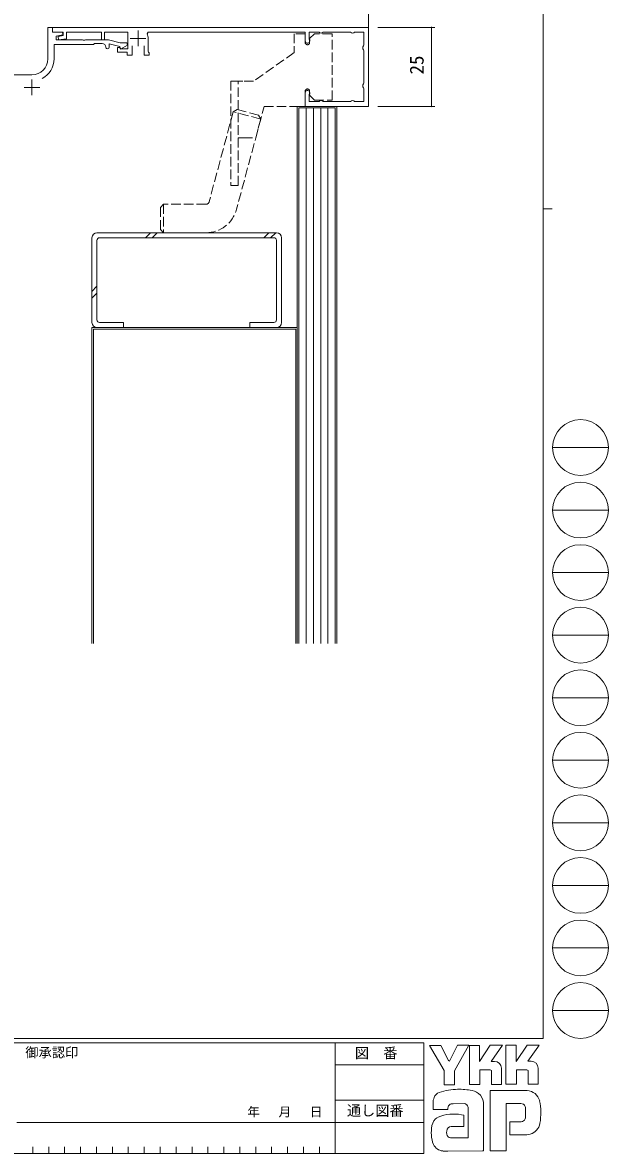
# Model space of a CAD drawing. Units: millimetres on the paper. Extents: x -397 to 397, y -282 to 282.
# Drawn here: x 211.3 to 396.7, y -282.1 to 75.8 of the extents above; entities that cross this region are included whole.
import ezdxf
from ezdxf.enums import TextEntityAlignment as Align

# ---------------------------------------------------------------- set-up
doc = ezdxf.new("R2010")
doc.units = ezdxf.units.MM
doc.linetypes.add('DASHED3', pattern=[4, 3, -1])
for name, color, linetype, lineweight in [('0-1_USER1', 4, 'DASHED3', 9), ('0-2_YKK_ZWAK', 6, 'Continuous', 9), ('0-3_YKK_11', 3, 'Continuous', 9), ('0-4_YKK_12', 7, 'Continuous', 9), ('0-5_YKK_13', 2, 'Continuous', 9), ('0-6_YKK_D', 7, 'Continuous', 9)]:
    doc.layers.add(name, color=color, linetype=linetype, lineweight=lineweight)
doc.styles.add('ＭＳ ゴシック', font='')
doc.styles.get('ＭＳ ゴシック').set_extended_font_data('MS Gothic')

msp = doc.modelspace()

# ---------------------------------------------------------------- linework, layer by layer
at = {"layer": '0-1_USER1'}
for p, q in [((300.765, 72.257), (297.265, 72.257)), ((300.765, 69.457), (300.765, 72.257)), ((303.665, 72.257), (302.165, 70.757)), ((309.265, 72.257), (303.665, 72.257)), ((309.265, 51.257), (309.265, 72.257)), ((302.165, 70.757), (302.165, 69.457)), ((277.265, 57.257), (277.265, 24.257)), ((279.565, 57.257), (277.265, 57.257)), ((279.565, 24.257), (279.565, 57.257)), ((279.565, 57.257), (281.065, 57.257)), ((284.412, 57.257), (281.065, 57.257)), ((300.765, 49.257), (300.765, 54.057)), ((302.165, 54.057), (302.165, 52.757)), ((302.165, 52.757), (303.665, 51.257)), ((303.665, 51.257), (309.265, 51.257)), ((285.085, 39.257), (287.765, 49.257)), ((287.765, 49.257), (300.765, 49.257)), ((281.065, 39.257), (279.565, 39.257)), ((281.065, 39.257), (285.085, 39.257)), ((277.265, 24.257), (279.565, 24.257))]:
    msp.add_line(p, q, dxfattribs=at)
msp.add_lwpolyline([(297.265, 72.257), (297.265, 66.257), (284.412, 57.257)], dxfattribs=at)
for centre, start, end in [((301.465, 69.457), 180, 0), ((301.465, 54.057), 0, 180)]:
    msp.add_arc(centre, 0.7, start, end, dxfattribs=at)
at = {"layer": '0-2_YKK_ZWAK'}
for p, q in [((323.764, 74.257), (341.765, 74.257)), ((340.765, 74.257), (340.765, 49.257)), ((323.764, 49.257), (341.765, 49.257))]:
    msp.add_line(p, q, dxfattribs=at)
for centre, start, end in [((340.765, 74.257), 90, 270), ((340.765, 74.257), 270, 90), ((340.765, 49.257), 90, 270), ((340.765, 49.257), 270, 90)]:
    msp.add_arc(centre, 0.106, start, end, dxfattribs=at)
at = {"layer": '0-3_YKK_11', "linetype": 'DASHED3'}
for p, q in [((277.991, 47.553), (270.34, 19)), ((277.991, 47.553), (279.216, 48.26)), ((286.684, 45.223), (277.991, 47.553)), ((279.216, 48.26), (285.977, 46.448)), ((286.684, 45.223), (279.033, 16.67)), ((285.977, 46.448), (286.684, 45.223)), ((254.946, 17.259), (255.946, 18.259)), ((255.946, 18.259), (255.945, 9.259)), ((269.374, 18.258), (255.946, 18.259)), ((254.945, 10.259), (254.946, 17.259)), ((255.945, 9.259), (254.945, 10.259)), ((269.373, 9.258), (255.945, 9.259))]:
    msp.add_line(p, q, dxfattribs=at)
at = {"layer": '0-3_YKK_11'}
for p, q in [((298.265, 49.257), (310.765, 49.257)), ((298.265, -120.768), (298.265, 49.257)), ((298.765, 48.757), (310.265, 48.757)), ((298.765, -120.768), (298.765, 48.757)), ((301.065, 48.757), (301.065, -120.768)), ((303.365, 48.757), (303.365, -120.768)), ((305.665, 48.757), (305.665, -120.768)), ((307.965, 48.757), (307.965, -120.768)), ((310.265, 48.757), (310.265, -120.768)), ((310.765, 49.257), (310.765, -120.768)), ((233.265, 7.657), (233.265, -19.143)), ((291.665, 9.257), (234.865, 9.257)), ((235.665, 7.657), (290.865, 7.657)), ((250.22, 7.657), (251.82, 9.257)), ((252.343, 7.657), (253.943, 9.257)), ((287.696, 7.657), (289.296, 9.257)), ((289.819, 7.657), (291.419, 9.257)), ((293.265, -19.143), (293.265, 7.657)), ((234.865, -18.343), (234.865, 6.857)), ((291.665, 6.857), (291.665, -18.343)), ((233.265, -9.298), (234.865, -7.698)), ((233.265, -11.421), (234.865, -9.821)), ((233.265, -20.743), (298.265, -20.743)), ((233.265, -120.768), (233.265, -20.743)), ((233.765, -21.243), (297.765, -21.243)), ((233.765, -120.768), (233.765, -21.243)), ((234.865, -20.743), (243.265, -20.743)), ((243.265, -19.143), (235.665, -19.143)), ((243.265, -20.743), (243.265, -19.143)), ((283.265, -19.143), (283.265, -20.743)), ((290.865, -19.143), (283.265, -19.143)), ((283.265, -20.743), (291.665, -20.743)), ((297.765, -21.243), (297.765, -120.768)), ((298.265, -20.743), (298.265, -120.768))]:
    msp.add_line(p, q, dxfattribs=at)
at = {"layer": '0-3_YKK_11', "linetype": 'DASHED3'}
for radius in [1, 10]:
    msp.add_arc((269.374, 19.258), radius, 269.99644, 345, dxfattribs=at)
at = {"layer": '0-3_YKK_11'}
for centre, radius, start, end in [((234.865, 7.657), 1.6, 90, 180), ((235.665, 6.857), 0.8, 90, 180), ((290.865, 6.857), 0.8, 0, 90), ((291.665, 7.657), 1.6, 0, 90), ((234.865, -19.143), 1.6, 180, 270), ((235.665, -18.343), 0.8, 180, 270), ((290.865, -18.343), 0.8, 270, 0), ((291.665, -19.143), 1.6, 270, 0)]:
    msp.add_arc(centre, radius, start, end, dxfattribs=at)
at = {"layer": '0-4_YKK_12'}
for p, q in [((219.265, 74.257), (220.765, 74.257)), ((219.265, 64.257), (219.265, 74.257)), ((220.765, 74.257), (320.765, 74.257)), ((220.765, 72.757), (220.765, 74.257)), ((220.765, 74.257), (220.765, 72.757)), ((224.165, 72.757), (220.765, 72.757)), ((220.765, 72.757), (223.921, 72.757)), ((224.001, 71.844), (221.965, 71.485)), ((222.557, 71.346), (224.165, 71.629)), ((223.921, 72.757), (224.001, 71.844)), ((224.165, 71.629), (224.165, 72.757)), ((225.265, 72.757), (225.265, 70.583)), ((236.265, 72.757), (225.265, 72.757)), ((236.265, 70.357), (236.265, 72.757)), ((237.265, 72.757), (237.265, 70.357)), ((244.665, 72.757), (237.265, 72.757)), ((244.665, 67.457), (244.665, 72.757)), ((247.865, 73.257), (247.865, 68.257)), ((251.09, 72.757), (250.731, 72.179)), ((300.765, 72.757), (251.09, 72.757)), ((300.765, 70.007), (300.765, 72.757)), ((301.965, 72.757), (301.965, 70.742)), ((304.934, 72.757), (301.965, 72.757)), ((305.126, 72.688), (304.934, 72.757)), ((306.596, 72.757), (306.404, 72.688)), ((314.934, 72.757), (306.596, 72.757)), ((315.126, 72.688), (314.934, 72.757)), ((316.596, 72.757), (316.404, 72.688)), ((319.265, 72.757), (316.596, 72.757)), ((319.265, 68.588), (319.265, 72.757)), ((320.765, 74.257), (320.765, 49.257)), ((221.265, 68.857), (221.265, 64.257)), ((233.765, 68.857), (221.265, 68.857)), ((221.965, 71.485), (221.965, 70.357)), ((221.965, 70.357), (230.307, 70.357)), ((222.687, 70.357), (222.557, 71.346)), ((225.265, 70.583), (222.687, 70.357)), ((230.307, 70.357), (230.49, 70.237)), ((230.49, 70.237), (231.04, 70.237)), ((231.04, 70.237), (231.223, 70.357)), ((231.223, 70.357), (238.468, 70.357)), ((234.065, 69.157), (233.765, 68.857)), ((236.465, 69.157), (234.065, 69.157)), ((237.265, 70.357), (236.265, 70.357)), ((238.468, 70.357), (242.2, 69.357)), ((238.665, 69.062), (238.665, 67.957)), ((242.042, 68.157), (238.665, 69.062)), ((242.271, 67.302), (242.042, 68.157)), ((242.2, 69.357), (244.331, 69.357)), ((244.532, 68.607), (242.271, 67.302)), ((244.331, 69.357), (244.532, 68.607)), ((245.365, 70.757), (250.365, 70.757)), ((245.965, 68.359), (245.965, 65.457)), ((249.765, 65.457), (249.765, 68.359)), ((251.065, 70.757), (251.065, 66.677)), ((301.965, 70.742), (302.051, 70.532)), ((319.196, 68.396), (319.265, 68.588)), ((241.365, 67.857), (241.865, 67.857)), ((241.365, 66.457), (241.365, 67.857)), ((244.365, 66.457), (241.365, 66.457)), ((241.865, 67.857), (242.148, 67.657)), ((242.148, 67.657), (242.431, 67.457)), ((242.431, 67.457), (244.665, 67.457)), ((244.365, 65.457), (244.365, 66.457)), ((245.965, 65.457), (244.365, 65.457)), ((251.365, 65.457), (249.765, 65.457)), ((251.065, 66.677), (251.215, 66.417)), ((251.215, 66.417), (251.365, 66.157)), ((251.365, 66.157), (251.365, 65.457)), ((319.265, 66.926), (319.196, 67.118)), ((319.265, 56.588), (319.265, 66.926)), ((205.765, 59.257), (214.265, 59.257)), ((214.265, 57.757), (214.265, 52.757)), ((211.765, 55.257), (216.765, 55.257)), ((319.196, 56.396), (319.265, 56.588)), ((319.265, 54.926), (319.196, 55.118)), ((319.265, 50.757), (319.265, 54.926)), ((300.765, 49.257), (300.765, 53.507)), ((302.051, 52.982), (301.965, 52.772)), ((301.965, 52.772), (301.965, 50.757)), ((301.965, 50.757), (304.934, 50.757)), ((304.934, 50.757), (305.126, 50.826)), ((306.404, 50.826), (306.596, 50.757)), ((306.596, 50.757), (314.934, 50.757)), ((314.934, 50.757), (315.126, 50.826)), ((316.404, 50.826), (316.596, 50.757)), ((316.596, 50.757), (319.265, 50.757)), ((320.765, 49.257), (300.765, 49.257))]:
    msp.add_line(p, q, dxfattribs=at)
for centre, radius, start, end in [((247.865, 70.757), 3.2, 359.99998, 26.38778), ((305.765, 73.457), 1, 230.28486, 309.71514), ((315.765, 73.457), 1, 230.28486, 309.71514), ((236.465, 67.957), 1.2, 0.00001, 89.99999), ((301.515, 70.007), 0.75, 180.00002, 44.41533), ((319.965, 67.757), 1, 140.28486, 219.71514), ((238.165, 67.957), 0.5, 179.99999, 0.00001), ((214.265, 64.257), 5, 270.00001, 359.99999), ((214.265, 64.257), 7, 297.81677, 360), ((301.515, 53.507), 0.75, 315.58467, 179.99998), ((319.965, 55.757), 1, 140.28486, 219.71514), ((305.765, 50.057), 1, 50.28486, 129.71514), ((315.765, 50.057), 1, 50.28486, 129.71514)]:
    msp.add_arc(centre, radius, start, end, dxfattribs=at)
at = {"layer": '0-5_YKK_13'}
msp.add_line((320.765, 73.757), (320.765, 134.257), dxfattribs=at)
at = {"layer": '0-6_YKK_D'}
for p, q in [((376.092, 279.3), (376.092, -245.7)), ((376.092, 16.8), (378.892, 16.8)), ((379.068, -58.716), (396.708, -58.716)), ((379.068, -78.512), (396.708, -78.512)), ((379.068, -98.308), (396.708, -98.308)), ((379.068, -118.104), (396.708, -118.104)), ((379.068, -137.9), (396.708, -137.9)), ((379.068, -157.696), (396.708, -157.696)), ((379.068, -177.492), (396.708, -177.492)), ((379.068, -197.288), (396.708, -197.288)), ((379.068, -217.084), (396.708, -217.084)), ((379.068, -236.88), (396.708, -236.88)), ((376.092, -245.7), (-393.908, -245.7)), ((338.292, -247.1), (-393.908, -247.1)), ((310.291, -247.1), (310.291, -282.1)), ((338.292, -247.1), (338.292, -282.1)), ((344.724, -255.899), (340.129, -248.006)), ((340.129, -248.006), (343.642, -248.006)), ((343.642, -248.006), (346.156, -252.709)), ((348.928, -247.898), (346.372, -252.871)), ((352.554, -247.898), (348.021, -255.926)), ((348.928, -247.898), (352.554, -247.898)), ((352.751, -260.331), (352.751, -247.925)), ((352.751, -247.925), (355.968, -247.925)), ((355.968, -253.023), (359.347, -247.871)), ((355.968, -247.925), (355.968, -253.023)), ((359.347, -247.871), (363.172, -247.871)), ((363.172, -247.871), (359.632, -253.006)), ((364.266, -260.223), (364.266, -247.817)), ((364.266, -247.817), (367.537, -247.817)), ((367.537, -253.008), (370.969, -247.817)), ((367.537, -247.817), (367.537, -253.008)), ((370.969, -247.817), (374.753, -247.817)), ((374.375, -248.465), (371.253, -252.925)), ((374.753, -247.817), (374.375, -248.465)), ((346.156, -252.709), (346.372, -252.871)), ((360.671, -253.006), (359.632, -253.006)), ((372.292, -252.925), (371.253, -252.925)), ((310.291, -254.1), (338.292, -254.1)), ((344.724, -260.358), (344.724, -255.899)), ((348.021, -255.926), (348.021, -260.358)), ((359.266, -255.682), (356.076, -255.682)), ((356.076, -255.682), (356.076, -260.331)), ((359.698, -255.845), (359.266, -255.682)), ((359.698, -260.25), (359.698, -255.845)), ((362.833, -255.169), (362.833, -260.25)), ((371.294, -260.196), (371.294, -255.817)), ((374.456, -255.169), (374.456, -260.196)), ((348.021, -260.358), (344.724, -260.358)), ((356.076, -260.331), (352.751, -260.331)), ((362.833, -260.25), (359.698, -260.25)), ((367.672, -260.223), (364.266, -260.223)), ((371.294, -260.146), (371.344, -260.196)), ((374.456, -260.196), (371.294, -260.196)), ((359.32, -262.196), (359.32, -281.306)), ((370.915, -262.196), (359.32, -262.196)), ((310.291, -265.299), (338.292, -265.299)), ((351.238, -266.305), (347.54, -266.375)), ((352.319, -277.171), (352.319, -267.44)), ((357.211, -266.683), (357.211, -281.279)), ((364.347, -281.306), (364.347, -266.359)), ((364.347, -266.359), (368.996, -266.359)), ((370.465, -267.856), (370.483, -270.491)), ((350.265, -269.873), (350.967, -270.035)), ((350.967, -270.035), (350.967, -273.63)), ((209.492, -272.3), (310.291, -272.3)), ((338.292, -272.299), (310.291, -272.299)), ((350.967, -273.63), (346.973, -273.635)), ((369.104, -272.089), (365.563, -272.089)), ((365.563, -272.089), (365.563, -276.225)), ((346.697, -277.171), (352.319, -277.171)), ((351.886, -277.171), (352.238, -277.171)), ((352.319, -277.17), (352.32, -277.171)), ((365.563, -276.225), (370.888, -276.225)), ((370.888, -276.225), (371.969, -275.982)), ((-393.908, -282.1), (338.292, -282.1)), ((214.532, -280), (214.532, -282.1)), ((219.572, -280), (219.572, -282.1)), ((224.612, -280), (224.612, -282.1)), ((229.652, -280), (229.652, -282.1)), ((234.692, -280), (234.692, -282.1)), ((239.732, -280), (239.732, -282.1)), ((244.772, -280), (244.772, -282.1)), ((249.812, -280), (249.812, -282.1)), ((254.852, -280), (254.852, -282.1)), ((259.892, -280), (259.892, -282.1)), ((264.932, -280), (264.932, -282.1)), ((269.972, -280), (269.972, -282.1)), ((275.012, -280), (275.012, -282.1)), ((280.052, -280), (280.052, -282.1)), ((285.092, -280), (285.092, -282.1)), ((290.132, -280), (290.132, -282.1)), ((295.172, -280), (295.172, -282.1)), ((300.211, -280), (300.211, -282.1)), ((305.251, -280), (305.251, -282.1)), ((345.859, -281.36), (344.372, -281.36)), ((356.887, -281.333), (345.859, -281.36)), ((357.211, -281.279), (356.887, -281.333)), ((359.32, -281.306), (363.563, -281.306)), ((363.563, -281.306), (364.347, -281.306))]:
    msp.add_line(p, q, dxfattribs=at)
for points in [[(371.294, -255.817), (370.861, -255.655), (367.672, -255.655), (367.672, -260.223)], [(345.859, -268.17), (341.21, -268.17), (341.21, -266.241)]]:
    msp.add_lwpolyline(points, dxfattribs=at)
for centre in [(387.888, -58.716), (387.888, -78.512), (387.888, -98.308), (387.888, -118.104), (387.888, -137.9), (387.888, -157.696), (387.888, -177.492), (387.888, -197.288), (387.888, -217.084), (387.888, -236.88)]:
    msp.add_circle(centre, 8.82, dxfattribs=at)
for centre, radius, start, end in [((360.671, -255.169), 2.163, 0.00166, 89.99604), ((372.292, -255.088), 2.163, 0.00166, 89.99604), ((346.251, -266.266), 5.037, 158.41083, 179.71775), ((343.898, -265.155), 2.444, 109.02127, 161.51264), ((349.014, -279.501), 17.68, 89.89165, 109.30848), ((349.533, -282.563), 20.748, 78.7801, 91.46938), ((352.822, -266.596), 4.449, 40.66422, 80.31694), ((352.601, -266.585), 4.612, 358.78059, 38.76563), ((370.764, -266.54), 4.341, 14.44572, 87.08746), ((347.967, -268.107), 2.109, 138.46382, 181.71359), ((347.407, -268.071), 1.701, 85.50551, 126.78038), ((350.748, -267.854), 1.625, 14.7552, 72.44995), ((369.157, -267.579), 1.229, 16.43123, 96.91661), ((366.823, -268.308), 3.673, 4.93423, 17.03552), ((354.458, -269.287), 20.86, 350.99027, 10.67625), ((344.719, -274.027), 3.908, 121.82711, 169.08475), ((347.812, -282.954), 13.309, 79.38098, 112.05825), ((369.105, -270.784), 1.306, 269.95468, 342.90145), ((366.802, -270.141), 3.697, 343.6902, 354.75362), ((351.741, -275.495), 11.082, 168.76372, 199.80079), ((347.874, -275.428), 2.369, 171.08203, 216.71923), ((346.982, -275.079), 1.445, 90.33953, 178.03639), ((370.827, -271.845), 4.291, 285.44291, 349.90448), ((346.942, -275.665), 1.526, 230.9728, 260.75491), ((344.732, -277.543), 3.823, 207.31435, 263.59464)]:
    msp.add_arc(centre, radius, start, end, dxfattribs=at)

# ---------------------------------------------------------------- texts
at = {"layer": '0-2_YKK_ZWAK', "style": 'ＭＳ ゴシック'}
msp.add_text('25', height=4.399, rotation=90, dxfattribs=at).set_placement((339.565, 59.357), align=Align.BOTTOM_LEFT)
at = {"layer": '0-6_YKK_D', "style": 'ＭＳ ゴシック'}
for s, height, p in [('御承認印', 3.079, (212.159, -252.633)), ('図\u3000番', 3.284, (316.489, -252.962)), ('年   月   日', 2.903, (282.468, -271.269)), ('通し図番', 3.284, (313.971, -271.185))]:
    msp.add_text(s, height=height, dxfattribs=at).set_placement(p, align=Align.BOTTOM_LEFT)

doc.saveas('drawing.dxf')
